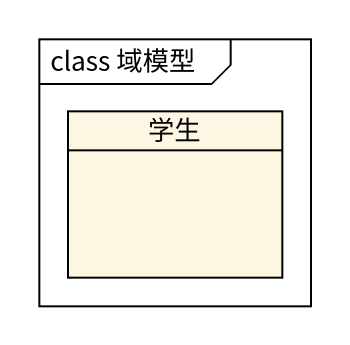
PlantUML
@startuml
mainframe class 域模型
hide circle
hide empty members
class 学生
@enduml
